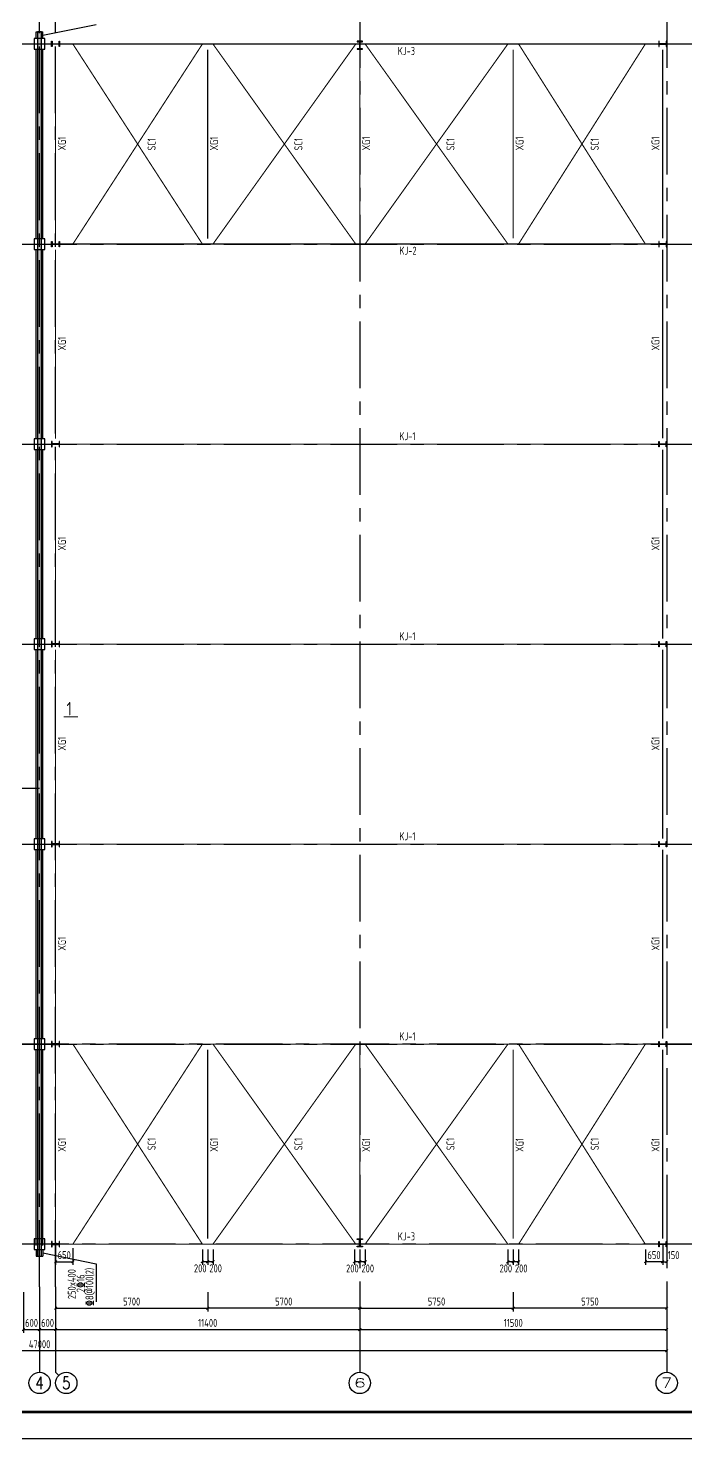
# Model space of a CAD drawing. Header units: millimetres. Extents: x 866309 to 879639, y 39442 to 44891.
# Drawn here: x 870673 to 870919, y 39449 to 39977 of the extents above; entities that cross this region are included whole.
import ezdxf
from ezdxf.enums import TextEntityAlignment as Align

# ---------------------------------------------------------------- set-up
doc = ezdxf.new("R2010")
doc.units = ezdxf.units.MM
doc.header["$LTSCALE"] = 1000
doc.header["$MEASUREMENT"] = 0
doc.linetypes.add('CENTER', pattern=[2, 1.25, -0.25, 0.25, -0.25])
doc.linetypes.add('DOTE', pattern=[2.42, 2, -0.2, 0.02, -0.2])
doc.layers.add('1', color=4, linetype='Continuous', lineweight=70)
for name, color, linetype in [('AXIS', 3, 'Continuous'), ('AXIS_TEXT', 7, 'Continuous'), ('DIM', 7, 'Continuous'), ('DOTE', 1, 'DOTE'), ('M_Prof', 2, 'Continuous'), ('PUB_DIM', 3, 'Continuous'), ('WINDOW', 4, 'Continuous'), ('层14', 2, 'Continuous'), ('支撑', 6, 'Continuous'), ('柱集中标注', 2, 'Continuous'), ('梁', 4, 'Continuous'), ('梁集中标注', 2, 'Continuous')]:
    doc.layers.add(name, color=color, linetype=linetype)
doc.styles.add('_TCH_AXIS', font='COMPLEX', dxfattribs={"bigfont": 'GBCBIG'})
doc.styles.add('COMPLEX', font='COMPLEX')
doc.styles.add('GBHZ', font='gbenor.shx', dxfattribs={"width": 0.9, "bigfont": 'gbcbig.shx'})
doc.dimstyles.new('Y100', dxfattribs={"dimscale": 0, "dimtxt": 3, "dimasz": 0.01, "dimexe": 1.2, "dimexo": 2, "dimgap": 1, "dimtad": 1, "dimdec": 0, "dimlfac": 100, "dimzin": 0, "dimdsep": 46, "dimtxsty": 'GBHZ', "dimblk": 'DX', "dimcen": 0.09, "dimdle": 1, "dimclrd": 7, "dimclre": 7, "dimclrt": 7, "dimadec": 0, "dimazin": 0, "dimtfac": 1, "dimtdec": 0, "dimtix": 1, "dimtmove": 2, "dimatfit": 3, "dimldrblk": 'DX', "dimfxl": 0, "dimtolj": 1, "dimtzin": 0, "dimarcsym": 0})

# ---------------------------------------------------------------- blocks, each defined once
blk = doc.blocks.new('_AXISO')
blk.add_circle((0, 0), 0.5)
at = {"layer": 'AXIS_TEXT', "style": 'COMPLEX', "width": 1.041667}
blk.add_attdef('A', text='', height=0.56, dxfattribs=at).set_placement((-0.25, -0.28), (0.25, -0.28), align=Align.FIT)
blk = doc.blocks.new('DX')
at = {"color": 0, "linetype": 'ByBlock', "const_width": 40}
blk.add_lwpolyline([(-54, -51), (46, 49)], dxfattribs=at)
blk = doc.blocks.new('*D1671')
at = {"layer": 'Defpoints', "color": 0, "transparency": 16777216}
for p in [(870671.33, 39505.59), (870677.33, 39505.59), (870677.33, 39489.59)]:
    blk.add_point(p, dxfattribs=at)
at = {"layer": 'dim', "color": 7, "lineweight": -2, "transparency": 16777216}
for p, q in [((870671.33, 39503.59), (870671.33, 39488.39)), ((870677.33, 39503.59), (870677.33, 39488.39)), ((870671.32, 39489.59), (870671.31, 39489.59)), ((870671.33, 39489.59), (870677.33, 39489.59)), ((870677.34, 39489.59), (870677.35, 39489.59))]:
    blk.add_line(p, q, dxfattribs=at)
at = {"layer": 'dim', "color": 7, "lineweight": -2, "transparency": 16777216, "xscale": 0.01, "yscale": 0.01, "zscale": 0.01}
blk.add_blockref('DX', (870671.33, 39489.59), dxfattribs=at)
at = {"layer": 'dim', "color": 7, "lineweight": -2, "transparency": 16777216, "xscale": 0.01, "yscale": 0.01, "zscale": 0.01, "rotation": 180}
blk.add_blockref('DX', (870677.33, 39489.59), dxfattribs=at)
at = {"layer": 'dim', "color": 7, "transparency": 16777216, "insert": (870674.33, 39492.09), "char_height": 3, "attachment_point": 5, "style": 'GBHZ'}
blk.add_mtext('\\A1;600', dxfattribs=at)
blk = doc.blocks.new('*D1672')
at = {"layer": 'Defpoints', "color": 0, "transparency": 16777216}
for p in [(870677.33, 39505.59), (870683.33, 39505.59), (870683.33, 39489.59)]:
    blk.add_point(p, dxfattribs=at)
at = {"layer": 'dim', "color": 7, "lineweight": -2, "transparency": 16777216}
for p, q in [((870677.33, 39503.59), (870677.33, 39488.39)), ((870683.33, 39503.59), (870683.33, 39488.39)), ((870677.32, 39489.59), (870677.31, 39489.59)), ((870677.33, 39489.59), (870683.33, 39489.59)), ((870683.34, 39489.59), (870683.35, 39489.59))]:
    blk.add_line(p, q, dxfattribs=at)
at = {"layer": 'dim', "color": 7, "lineweight": -2, "transparency": 16777216, "xscale": 0.01, "yscale": 0.01, "zscale": 0.01}
blk.add_blockref('DX', (870677.33, 39489.59), dxfattribs=at)
at = {"layer": 'dim', "color": 7, "lineweight": -2, "transparency": 16777216, "xscale": 0.01, "yscale": 0.01, "zscale": 0.01, "rotation": 180}
blk.add_blockref('DX', (870683.33, 39489.59), dxfattribs=at)
at = {"layer": 'dim', "color": 7, "transparency": 16777216, "insert": (870680.33, 39492.09), "char_height": 3, "attachment_point": 5, "style": 'GBHZ'}
blk.add_mtext('\\A1;600', dxfattribs=at)
blk = doc.blocks.new('*D1673')
at = {"layer": 'Defpoints', "color": 0, "transparency": 16777216}
for p in [(870683.33, 39505.59), (870797.33, 39505.59), (870797.33, 39489.59)]:
    blk.add_point(p, dxfattribs=at)
at = {"layer": 'dim', "color": 7, "lineweight": -2, "transparency": 16777216}
for p, q in [((870683.33, 39503.59), (870683.33, 39488.39)), ((870797.33, 39503.59), (870797.33, 39488.39)), ((870683.34, 39489.59), (870797.32, 39489.59))]:
    blk.add_line(p, q, dxfattribs=at)
at = {"layer": 'dim', "color": 7, "lineweight": -2, "transparency": 16777216, "xscale": 0.01, "yscale": 0.01, "zscale": 0.01, "rotation": 180}
blk.add_blockref('DX', (870683.33, 39489.59), dxfattribs=at)
at = {"layer": 'dim', "color": 7, "lineweight": -2, "transparency": 16777216, "xscale": 0.01, "yscale": 0.01, "zscale": 0.01}
blk.add_blockref('DX', (870797.33, 39489.59), dxfattribs=at)
at = {"layer": 'dim', "color": 7, "transparency": 16777216, "insert": (870740.33, 39492.09), "char_height": 3, "attachment_point": 5, "style": 'GBHZ'}
blk.add_mtext('\\A1;11400', dxfattribs=at)
blk = doc.blocks.new('*D1674')
at = {"layer": 'Defpoints', "color": 0, "transparency": 16777216}
for p in [(870797.33, 39505.59), (870912.33, 39505.59), (870912.33, 39489.59)]:
    blk.add_point(p, dxfattribs=at)
at = {"layer": 'dim', "color": 7, "lineweight": -2, "transparency": 16777216}
for p, q in [((870797.33, 39503.59), (870797.33, 39488.39)), ((870912.33, 39503.59), (870912.33, 39488.39)), ((870797.34, 39489.59), (870912.32, 39489.59))]:
    blk.add_line(p, q, dxfattribs=at)
at = {"layer": 'dim', "color": 7, "lineweight": -2, "transparency": 16777216, "xscale": 0.01, "yscale": 0.01, "zscale": 0.01, "rotation": 180}
blk.add_blockref('DX', (870797.33, 39489.59), dxfattribs=at)
at = {"layer": 'dim', "color": 7, "lineweight": -2, "transparency": 16777216, "xscale": 0.01, "yscale": 0.01, "zscale": 0.01}
blk.add_blockref('DX', (870912.33, 39489.59), dxfattribs=at)
at = {"layer": 'dim', "color": 7, "transparency": 16777216, "insert": (870854.83, 39492.09), "char_height": 3, "attachment_point": 5, "style": 'GBHZ'}
blk.add_mtext('\\A1;11500', dxfattribs=at)
blk = doc.blocks.new('*D1675')
at = {"layer": 'Defpoints', "color": 0, "transparency": 16777216}
for p in [(870442.33, 39505.59), (870912.33, 39505.59), (870442.33, 39481.59)]:
    blk.add_point(p, dxfattribs=at)
at = {"layer": 'dim', "color": 7, "lineweight": -2, "transparency": 16777216}
for p, q in [((870442.33, 39503.59), (870442.33, 39480.39)), ((870912.33, 39503.59), (870912.33, 39480.39)), ((870912.32, 39481.59), (870442.34, 39481.59))]:
    blk.add_line(p, q, dxfattribs=at)
at = {"layer": 'dim', "color": 7, "lineweight": -2, "transparency": 16777216, "xscale": 0.01, "yscale": 0.01, "zscale": 0.01, "rotation": 180}
blk.add_blockref('DX', (870442.33, 39481.59), dxfattribs=at)
at = {"layer": 'dim', "color": 7, "lineweight": -2, "transparency": 16777216, "xscale": 0.01, "yscale": 0.01, "zscale": 0.01}
blk.add_blockref('DX', (870912.33, 39481.59), dxfattribs=at)
at = {"layer": 'dim', "color": 7, "transparency": 16777216, "insert": (870677.33, 39484.09), "char_height": 3, "attachment_point": 5, "style": 'GBHZ'}
blk.add_mtext('\\A1;47000', dxfattribs=at)
blk = doc.blocks.new('*D1703')
at = {"layer": 'Defpoints', "color": 0, "transparency": 16777216}
for p in [(870910.83, 39523.68), (870904.33, 39521.59), (870904.33, 39514.99)]:
    blk.add_point(p, dxfattribs=at)
at = {"layer": 'M_Prof', "color": 7, "lineweight": -2, "transparency": 16777216}
for p, q in [((870904.33, 39519.59), (870904.33, 39513.79)), ((870910.83, 39521.68), (870910.83, 39513.79)), ((870910.82, 39514.99), (870904.34, 39514.99))]:
    blk.add_line(p, q, dxfattribs=at)
at = {"layer": 'M_Prof', "color": 7, "lineweight": -2, "transparency": 16777216, "xscale": 0.01, "yscale": 0.01, "zscale": 0.01, "rotation": 180}
blk.add_blockref('DX', (870904.33, 39514.99), dxfattribs=at)
at = {"layer": 'M_Prof', "color": 7, "lineweight": -2, "transparency": 16777216, "xscale": 0.01, "yscale": 0.01, "zscale": 0.01}
blk.add_blockref('DX', (870910.83, 39514.99), dxfattribs=at)
at = {"layer": 'M_Prof', "color": 7, "transparency": 16777216, "insert": (870907.58, 39517.49), "char_height": 3, "attachment_point": 5, "style": 'GBHZ'}
blk.add_mtext('\\A1;650', dxfattribs=at)
blk = doc.blocks.new('*D1704')
at = {"layer": 'Defpoints', "color": 0, "transparency": 16777216}
for p in [(870854.83, 39521.59), (870856.83, 39521.59), (870854.83, 39514.99)]:
    blk.add_point(p, dxfattribs=at)
at = {"layer": 'M_Prof', "color": 7, "lineweight": -2, "transparency": 16777216}
for p, q in [((870854.83, 39519.59), (870854.83, 39513.79)), ((870856.83, 39519.59), (870856.83, 39513.79)), ((870854.82, 39514.99), (870854.81, 39514.99)), ((870856.83, 39514.99), (870854.83, 39514.99)), ((870856.84, 39514.99), (870856.85, 39514.99))]:
    blk.add_line(p, q, dxfattribs=at)
at = {"layer": 'M_Prof', "color": 7, "lineweight": -2, "transparency": 16777216, "xscale": 0.01, "yscale": 0.01, "zscale": 0.01}
blk.add_blockref('DX', (870854.83, 39514.99), dxfattribs=at)
at = {"layer": 'M_Prof', "color": 7, "lineweight": -2, "transparency": 16777216, "xscale": 0.01, "yscale": 0.01, "zscale": 0.01, "rotation": 180}
blk.add_blockref('DX', (870856.83, 39514.99), dxfattribs=at)
at = {"layer": 'M_Prof', "color": 7, "transparency": 16777216, "insert": (870857.81, 39512.49), "char_height": 3, "attachment_point": 5, "style": 'GBHZ'}
blk.add_mtext('\\A1;200', dxfattribs=at)
blk = doc.blocks.new('*D1705')
at = {"layer": 'Defpoints', "color": 0, "transparency": 16777216}
for p in [(870852.83, 39521.59), (870854.83, 39521.59), (870852.83, 39514.99)]:
    blk.add_point(p, dxfattribs=at)
at = {"layer": 'M_Prof', "color": 7, "lineweight": -2, "transparency": 16777216}
for p, q in [((870852.83, 39519.59), (870852.83, 39513.79)), ((870854.83, 39519.59), (870854.83, 39513.79)), ((870852.82, 39514.99), (870852.81, 39514.99)), ((870854.83, 39514.99), (870852.83, 39514.99)), ((870854.84, 39514.99), (870854.85, 39514.99))]:
    blk.add_line(p, q, dxfattribs=at)
at = {"layer": 'M_Prof', "color": 7, "lineweight": -2, "transparency": 16777216, "xscale": 0.01, "yscale": 0.01, "zscale": 0.01}
blk.add_blockref('DX', (870852.83, 39514.99), dxfattribs=at)
at = {"layer": 'M_Prof', "color": 7, "lineweight": -2, "transparency": 16777216, "xscale": 0.01, "yscale": 0.01, "zscale": 0.01, "rotation": 180}
blk.add_blockref('DX', (870854.83, 39514.99), dxfattribs=at)
at = {"layer": 'M_Prof', "color": 7, "transparency": 16777216, "insert": (870852.04, 39512.49), "char_height": 3, "attachment_point": 5, "style": 'GBHZ'}
blk.add_mtext('\\A1;200', dxfattribs=at)
blk = doc.blocks.new('*D1706')
at = {"layer": 'Defpoints', "color": 0, "transparency": 16777216}
for p in [(870797.33, 39521.59), (870799.33, 39521.59), (870797.33, 39514.99)]:
    blk.add_point(p, dxfattribs=at)
at = {"layer": 'M_Prof', "color": 7, "lineweight": -2, "transparency": 16777216}
for p, q in [((870797.33, 39519.59), (870797.33, 39513.79)), ((870799.33, 39519.59), (870799.33, 39513.79)), ((870797.32, 39514.99), (870797.31, 39514.99)), ((870799.33, 39514.99), (870797.33, 39514.99)), ((870799.34, 39514.99), (870799.35, 39514.99))]:
    blk.add_line(p, q, dxfattribs=at)
at = {"layer": 'M_Prof', "color": 7, "lineweight": -2, "transparency": 16777216, "xscale": 0.01, "yscale": 0.01, "zscale": 0.01}
blk.add_blockref('DX', (870797.33, 39514.99), dxfattribs=at)
at = {"layer": 'M_Prof', "color": 7, "lineweight": -2, "transparency": 16777216, "xscale": 0.01, "yscale": 0.01, "zscale": 0.01, "rotation": 180}
blk.add_blockref('DX', (870799.33, 39514.99), dxfattribs=at)
at = {"layer": 'M_Prof', "color": 7, "transparency": 16777216, "insert": (870800.31, 39512.49), "char_height": 3, "attachment_point": 5, "style": 'GBHZ'}
blk.add_mtext('\\A1;200', dxfattribs=at)
blk = doc.blocks.new('*D1707')
at = {"layer": 'Defpoints', "color": 0, "transparency": 16777216}
for p in [(870795.33, 39521.59), (870797.33, 39521.59), (870795.33, 39514.99)]:
    blk.add_point(p, dxfattribs=at)
at = {"layer": 'M_Prof', "color": 7, "lineweight": -2, "transparency": 16777216}
for p, q in [((870795.33, 39519.59), (870795.33, 39513.79)), ((870797.33, 39519.59), (870797.33, 39513.79)), ((870795.32, 39514.99), (870795.31, 39514.99)), ((870797.33, 39514.99), (870795.33, 39514.99)), ((870797.34, 39514.99), (870797.35, 39514.99))]:
    blk.add_line(p, q, dxfattribs=at)
at = {"layer": 'M_Prof', "color": 7, "lineweight": -2, "transparency": 16777216, "xscale": 0.01, "yscale": 0.01, "zscale": 0.01}
blk.add_blockref('DX', (870795.33, 39514.99), dxfattribs=at)
at = {"layer": 'M_Prof', "color": 7, "lineweight": -2, "transparency": 16777216, "xscale": 0.01, "yscale": 0.01, "zscale": 0.01, "rotation": 180}
blk.add_blockref('DX', (870797.33, 39514.99), dxfattribs=at)
at = {"layer": 'M_Prof', "color": 7, "transparency": 16777216, "insert": (870794.54, 39512.49), "char_height": 3, "attachment_point": 5, "style": 'GBHZ'}
blk.add_mtext('\\A1;200', dxfattribs=at)
blk = doc.blocks.new('*D1708')
at = {"layer": 'Defpoints', "color": 0, "transparency": 16777216}
for p in [(870740.33, 39521.63), (870742.33, 39521.63), (870740.33, 39515.03)]:
    blk.add_point(p, dxfattribs=at)
at = {"layer": 'M_Prof', "color": 7, "lineweight": -2, "transparency": 16777216}
for p, q in [((870740.33, 39519.63), (870740.33, 39513.83)), ((870742.33, 39519.63), (870742.33, 39513.83)), ((870740.32, 39515.03), (870740.31, 39515.03)), ((870742.33, 39515.03), (870740.33, 39515.03)), ((870742.34, 39515.03), (870742.35, 39515.03))]:
    blk.add_line(p, q, dxfattribs=at)
at = {"layer": 'M_Prof', "color": 7, "lineweight": -2, "transparency": 16777216, "xscale": 0.01, "yscale": 0.01, "zscale": 0.01}
blk.add_blockref('DX', (870740.33, 39515.03), dxfattribs=at)
at = {"layer": 'M_Prof', "color": 7, "lineweight": -2, "transparency": 16777216, "xscale": 0.01, "yscale": 0.01, "zscale": 0.01, "rotation": 180}
blk.add_blockref('DX', (870742.33, 39515.03), dxfattribs=at)
at = {"layer": 'M_Prof', "color": 7, "transparency": 16777216, "insert": (870743.31, 39512.53), "char_height": 3, "attachment_point": 5, "style": 'GBHZ'}
blk.add_mtext('\\A1;200', dxfattribs=at)
blk = doc.blocks.new('*D1709')
at = {"layer": 'Defpoints', "color": 0, "transparency": 16777216}
for p in [(870738.33, 39521.63), (870740.33, 39521.63), (870738.33, 39515.03)]:
    blk.add_point(p, dxfattribs=at)
at = {"layer": 'M_Prof', "color": 7, "lineweight": -2, "transparency": 16777216}
for p, q in [((870738.33, 39519.63), (870738.33, 39513.83)), ((870740.33, 39519.63), (870740.33, 39513.83)), ((870738.32, 39515.03), (870738.31, 39515.03)), ((870740.33, 39515.03), (870738.33, 39515.03)), ((870740.34, 39515.03), (870740.35, 39515.03))]:
    blk.add_line(p, q, dxfattribs=at)
at = {"layer": 'M_Prof', "color": 7, "lineweight": -2, "transparency": 16777216, "xscale": 0.01, "yscale": 0.01, "zscale": 0.01}
blk.add_blockref('DX', (870738.33, 39515.03), dxfattribs=at)
at = {"layer": 'M_Prof', "color": 7, "lineweight": -2, "transparency": 16777216, "xscale": 0.01, "yscale": 0.01, "zscale": 0.01, "rotation": 180}
blk.add_blockref('DX', (870740.33, 39515.03), dxfattribs=at)
at = {"layer": 'M_Prof', "color": 7, "transparency": 16777216, "insert": (870737.54, 39512.53), "char_height": 3, "attachment_point": 5, "style": 'GBHZ'}
blk.add_mtext('\\A1;200', dxfattribs=at)
blk = doc.blocks.new('*D1710')
at = {"layer": 'Defpoints', "color": 0, "transparency": 16777216}
for p in [(870683.33, 39524.16), (870689.83, 39522.07), (870689.83, 39514.99)]:
    blk.add_point(p, dxfattribs=at)
at = {"layer": 'M_Prof', "color": 7, "lineweight": -2, "transparency": 16777216}
for p, q in [((870683.33, 39522.16), (870683.33, 39513.79)), ((870689.83, 39520.07), (870689.83, 39513.79)), ((870683.34, 39514.99), (870689.82, 39514.99))]:
    blk.add_line(p, q, dxfattribs=at)
at = {"layer": 'M_Prof', "color": 7, "lineweight": -2, "transparency": 16777216, "xscale": 0.01, "yscale": 0.01, "zscale": 0.01, "rotation": 180}
blk.add_blockref('DX', (870683.33, 39514.99), dxfattribs=at)
at = {"layer": 'M_Prof', "color": 7, "lineweight": -2, "transparency": 16777216, "xscale": 0.01, "yscale": 0.01, "zscale": 0.01}
blk.add_blockref('DX', (870689.83, 39514.99), dxfattribs=at)
at = {"layer": 'M_Prof', "color": 7, "transparency": 16777216, "insert": (870686.58, 39517.49), "char_height": 3, "attachment_point": 5, "style": 'GBHZ'}
blk.add_mtext('\\A1;650', dxfattribs=at)
blk = doc.blocks.new('*D1711')
at = {"layer": 'Defpoints', "color": 0, "transparency": 16777216}
for p in [(870854.83, 39505.59), (870912.33, 39505.59), (870854.83, 39497.59)]:
    blk.add_point(p, dxfattribs=at)
at = {"layer": 'dim', "color": 7, "lineweight": -2, "transparency": 16777216}
for p, q in [((870854.83, 39503.59), (870854.83, 39496.39)), ((870912.33, 39503.59), (870912.33, 39496.39)), ((870912.32, 39497.59), (870854.84, 39497.59))]:
    blk.add_line(p, q, dxfattribs=at)
at = {"layer": 'dim', "color": 7, "lineweight": -2, "transparency": 16777216, "xscale": 0.01, "yscale": 0.01, "zscale": 0.01, "rotation": 180}
blk.add_blockref('DX', (870854.83, 39497.59), dxfattribs=at)
at = {"layer": 'dim', "color": 7, "lineweight": -2, "transparency": 16777216, "xscale": 0.01, "yscale": 0.01, "zscale": 0.01}
blk.add_blockref('DX', (870912.33, 39497.59), dxfattribs=at)
at = {"layer": 'dim', "color": 7, "transparency": 16777216, "insert": (870883.58, 39500.09), "char_height": 3, "attachment_point": 5, "style": 'GBHZ'}
blk.add_mtext('\\A1;5750', dxfattribs=at)
blk = doc.blocks.new('*D1712')
at = {"layer": 'Defpoints', "color": 0, "transparency": 16777216}
for p in [(870797.33, 39505.59), (870854.83, 39505.59), (870854.83, 39497.59)]:
    blk.add_point(p, dxfattribs=at)
at = {"layer": 'dim', "color": 7, "lineweight": -2, "transparency": 16777216}
for p, q in [((870797.33, 39503.59), (870797.33, 39496.39)), ((870854.83, 39503.59), (870854.83, 39496.39)), ((870797.34, 39497.59), (870854.82, 39497.59))]:
    blk.add_line(p, q, dxfattribs=at)
at = {"layer": 'dim', "color": 7, "lineweight": -2, "transparency": 16777216, "xscale": 0.01, "yscale": 0.01, "zscale": 0.01, "rotation": 180}
blk.add_blockref('DX', (870797.33, 39497.59), dxfattribs=at)
at = {"layer": 'dim', "color": 7, "lineweight": -2, "transparency": 16777216, "xscale": 0.01, "yscale": 0.01, "zscale": 0.01}
blk.add_blockref('DX', (870854.83, 39497.59), dxfattribs=at)
at = {"layer": 'dim', "color": 7, "transparency": 16777216, "insert": (870826.08, 39500.09), "char_height": 3, "attachment_point": 5, "style": 'GBHZ'}
blk.add_mtext('\\A1;5750', dxfattribs=at)
blk = doc.blocks.new('*D1713')
at = {"layer": 'Defpoints', "color": 0, "transparency": 16777216}
for p in [(870740.33, 39505.59), (870797.33, 39505.59), (870740.33, 39497.59)]:
    blk.add_point(p, dxfattribs=at)
at = {"layer": 'dim', "color": 7, "lineweight": -2, "transparency": 16777216}
for p, q in [((870740.33, 39503.59), (870740.33, 39496.39)), ((870797.33, 39503.59), (870797.33, 39496.39)), ((870797.32, 39497.59), (870740.34, 39497.59))]:
    blk.add_line(p, q, dxfattribs=at)
at = {"layer": 'dim', "color": 7, "lineweight": -2, "transparency": 16777216, "xscale": 0.01, "yscale": 0.01, "zscale": 0.01, "rotation": 180}
blk.add_blockref('DX', (870740.33, 39497.59), dxfattribs=at)
at = {"layer": 'dim', "color": 7, "lineweight": -2, "transparency": 16777216, "xscale": 0.01, "yscale": 0.01, "zscale": 0.01}
blk.add_blockref('DX', (870797.33, 39497.59), dxfattribs=at)
at = {"layer": 'dim', "color": 7, "transparency": 16777216, "insert": (870768.83, 39500.09), "char_height": 3, "attachment_point": 5, "style": 'GBHZ'}
blk.add_mtext('\\A1;5700', dxfattribs=at)
blk = doc.blocks.new('*D1714')
at = {"layer": 'Defpoints', "color": 0, "transparency": 16777216}
for p in [(870683.33, 39505.59), (870740.33, 39505.59), (870740.33, 39497.59)]:
    blk.add_point(p, dxfattribs=at)
at = {"layer": 'dim', "color": 7, "lineweight": -2, "transparency": 16777216}
for p, q in [((870683.33, 39503.59), (870683.33, 39496.39)), ((870740.33, 39503.59), (870740.33, 39496.39)), ((870683.34, 39497.59), (870740.32, 39497.59))]:
    blk.add_line(p, q, dxfattribs=at)
at = {"layer": 'dim', "color": 7, "lineweight": -2, "transparency": 16777216, "xscale": 0.01, "yscale": 0.01, "zscale": 0.01, "rotation": 180}
blk.add_blockref('DX', (870683.33, 39497.59), dxfattribs=at)
at = {"layer": 'dim', "color": 7, "lineweight": -2, "transparency": 16777216, "xscale": 0.01, "yscale": 0.01, "zscale": 0.01}
blk.add_blockref('DX', (870740.33, 39497.59), dxfattribs=at)
at = {"layer": 'dim', "color": 7, "transparency": 16777216, "insert": (870711.83, 39500.09), "char_height": 3, "attachment_point": 5, "style": 'GBHZ'}
blk.add_mtext('\\A1;5700', dxfattribs=at)
blk = doc.blocks.new('*D1715')
at = {"layer": 'Defpoints', "color": 0, "transparency": 16777216}
for p in [(870910.83, 39523.68), (870912.33, 39523.19), (870912.33, 39514.99)]:
    blk.add_point(p, dxfattribs=at)
at = {"layer": 'M_Prof', "color": 7, "lineweight": -2, "transparency": 16777216}
for p, q in [((870910.83, 39521.68), (870910.83, 39513.79)), ((870912.33, 39521.19), (870912.33, 39513.79)), ((870910.82, 39514.99), (870910.81, 39514.99)), ((870910.83, 39514.99), (870912.33, 39514.99)), ((870912.34, 39514.99), (870912.35, 39514.99))]:
    blk.add_line(p, q, dxfattribs=at)
at = {"layer": 'M_Prof', "color": 7, "lineweight": -2, "transparency": 16777216, "xscale": 0.01, "yscale": 0.01, "zscale": 0.01}
blk.add_blockref('DX', (870910.83, 39514.99), dxfattribs=at)
at = {"layer": 'M_Prof', "color": 7, "lineweight": -2, "transparency": 16777216, "xscale": 0.01, "yscale": 0.01, "zscale": 0.01, "rotation": 180}
blk.add_blockref('DX', (870912.33, 39514.99), dxfattribs=at)
at = {"layer": 'M_Prof', "color": 7, "transparency": 16777216, "insert": (870914.91, 39517.49), "char_height": 3, "attachment_point": 5, "style": 'GBHZ'}
blk.add_mtext('\\A1;150', dxfattribs=at)

msp = doc.modelspace()

# ---------------------------------------------------------------- hatches: boundary and pattern name
at = {"layer": 'WINDOW'}
h = msp.add_hatch(dxfattribs=at)
h.set_pattern_fill('DOTS', color=256, scale=10)
h.paths.add_polyline_path([(870676.725, 39517.086), (870678.225, 39517.086), (870678.225, 39976.086), (870676.725, 39976.086)])

# ---------------------------------------------------------------- linework, layer by layer
msp.add_line((871188.048, 39448.627), (870347.048, 39448.627))
at = {"color": 0, "const_width": 1}
msp.add_lwpolyline([(871178.048, 39458.627), (870372.048, 39458.627), (870372.048, 40032.627), (871178.048, 40032.627)], close=True, dxfattribs=at)
for points in [[(870679.325, 39973.586), (870675.325, 39973.586), (870675.325, 39969.586), (870679.325, 39969.586)], [(870679.325, 39898.586), (870675.325, 39898.586), (870675.325, 39894.586), (870679.325, 39894.586)], [(870679.325, 39823.586), (870675.325, 39823.586), (870675.325, 39819.586), (870679.325, 39819.586)], [(870679.325, 39748.586), (870675.325, 39748.586), (870675.325, 39744.586), (870679.325, 39744.586)], [(870679.325, 39673.586), (870675.325, 39673.586), (870675.325, 39669.586), (870679.325, 39669.586)], [(870679.325, 39598.586), (870675.325, 39598.586), (870675.325, 39594.586), (870679.325, 39594.586)], [(870679.325, 39523.586), (870675.325, 39523.586), (870675.325, 39519.586), (870679.325, 39519.586)]]:
    msp.add_lwpolyline(points, close=True)
at = {"layer": '1', "color": 2, "const_width": 0.48}
msp.add_lwpolyline([(870686.397, 39719.317), (870691.68, 39719.317)], dxfattribs=at)
at = {"layer": 'AXIS', "color": 0}
for p, q in [((870677.325, 39505.586), (870677.325, 39473.586)), ((870683.325, 39505.586), (870683.325, 39473.586)), ((870797.325, 39505.586), (870797.325, 39473.586)), ((870912.325, 39505.586), (870912.325, 39473.586)), ((870684.497, 39472.414), (870683.325, 39473.586))]:
    msp.add_line(p, q, dxfattribs=at)
at = {"layer": 'DOTE', "linetype": 'CENTER', "ltscale": 0.02}
for p, q in [((870677.325, 39505.586), (870677.325, 39987.586)), ((870683.325, 39505.586), (870683.325, 39987.586)), ((870797.325, 39987.586), (870797.325, 39505.586)), ((870912.325, 39987.586), (870912.325, 39505.586)), ((870426.325, 39971.586), (870928.325, 39971.586)), ((870426.325, 39896.586), (870928.325, 39896.586)), ((870426.325, 39821.586), (870928.325, 39821.586)), ((870426.325, 39746.586), (870928.325, 39746.586)), ((870426.325, 39671.586), (870928.325, 39671.586)), ((870426.325, 39596.586), (870928.325, 39596.586)), ((870928.325, 39596.586), (870426.325, 39596.586)), ((870928.325, 39521.586), (870426.325, 39521.586))]:
    msp.add_line(p, q, dxfattribs=at)
at = {"layer": 'M_Prof'}
for points in [[(870681.825, 39970.586), (870681.825, 39972.586), (870682.025, 39972.586), (870682.025, 39971.676), (870684.625, 39971.676), (870684.625, 39972.586), (870684.825, 39972.586), (870684.825, 39970.586), (870684.625, 39970.586), (870684.625, 39971.496), (870682.025, 39971.496), (870682.025, 39970.586)], [(870798.325, 39972.586), (870796.325, 39972.586), (870796.325, 39972.386), (870797.235, 39972.386), (870797.235, 39969.786), (870796.325, 39969.786), (870796.325, 39969.586), (870798.325, 39969.586), (870798.325, 39969.786), (870797.415, 39969.786), (870797.415, 39972.386), (870798.325, 39972.386)], [(870912.325, 39970.586), (870912.325, 39972.586), (870912.125, 39972.586), (870912.125, 39971.676), (870909.525, 39971.676), (870909.525, 39972.586), (870909.325, 39972.586), (870909.325, 39970.586), (870909.525, 39970.586), (870909.525, 39971.496), (870912.125, 39971.496), (870912.125, 39970.586)], [(870681.825, 39895.586), (870681.825, 39897.586), (870682.025, 39897.586), (870682.025, 39896.676), (870684.625, 39896.676), (870684.625, 39897.586), (870684.825, 39897.586), (870684.825, 39895.586), (870684.625, 39895.586), (870684.625, 39896.496), (870682.025, 39896.496), (870682.025, 39895.586)], [(870912.325, 39895.586), (870912.325, 39897.586), (870912.125, 39897.586), (870912.125, 39896.676), (870909.525, 39896.676), (870909.525, 39897.586), (870909.325, 39897.586), (870909.325, 39895.586), (870909.525, 39895.586), (870909.525, 39896.496), (870912.125, 39896.496), (870912.125, 39895.586)], [(870681.825, 39822.586), (870681.825, 39820.586), (870682.025, 39820.586), (870682.025, 39821.496), (870684.625, 39821.496), (870684.625, 39820.586), (870684.825, 39820.586), (870684.825, 39822.586), (870684.625, 39822.586), (870684.625, 39821.676), (870682.025, 39821.676), (870682.025, 39822.586)], [(870912.325, 39822.586), (870912.325, 39820.586), (870912.125, 39820.586), (870912.125, 39821.496), (870909.525, 39821.496), (870909.525, 39820.586), (870909.325, 39820.586), (870909.325, 39822.586), (870909.525, 39822.586), (870909.525, 39821.676), (870912.125, 39821.676), (870912.125, 39822.586)], [(870681.825, 39747.586), (870681.825, 39745.586), (870682.025, 39745.586), (870682.025, 39746.496), (870684.625, 39746.496), (870684.625, 39745.586), (870684.825, 39745.586), (870684.825, 39747.586), (870684.625, 39747.586), (870684.625, 39746.676), (870682.025, 39746.676), (870682.025, 39747.586)], [(870912.325, 39747.586), (870912.325, 39745.586), (870912.125, 39745.586), (870912.125, 39746.496), (870909.525, 39746.496), (870909.525, 39745.586), (870909.325, 39745.586), (870909.325, 39747.586), (870909.525, 39747.586), (870909.525, 39746.676), (870912.125, 39746.676), (870912.125, 39747.586)], [(870681.825, 39672.586), (870681.825, 39670.586), (870682.025, 39670.586), (870682.025, 39671.496), (870684.625, 39671.496), (870684.625, 39670.586), (870684.825, 39670.586), (870684.825, 39672.586), (870684.625, 39672.586), (870684.625, 39671.676), (870682.025, 39671.676), (870682.025, 39672.586)], [(870912.325, 39672.586), (870912.325, 39670.586), (870912.125, 39670.586), (870912.125, 39671.496), (870909.525, 39671.496), (870909.525, 39670.586), (870909.325, 39670.586), (870909.325, 39672.586), (870909.525, 39672.586), (870909.525, 39671.676), (870912.125, 39671.676), (870912.125, 39672.586)], [(870681.825, 39597.586), (870681.825, 39595.586), (870682.025, 39595.586), (870682.025, 39596.496), (870684.625, 39596.496), (870684.625, 39595.586), (870684.825, 39595.586), (870684.825, 39597.586), (870684.625, 39597.586), (870684.625, 39596.676), (870682.025, 39596.676), (870682.025, 39597.586)], [(870912.325, 39597.586), (870912.325, 39595.586), (870912.125, 39595.586), (870912.125, 39596.496), (870909.525, 39596.496), (870909.525, 39595.586), (870909.325, 39595.586), (870909.325, 39597.586), (870909.525, 39597.586), (870909.525, 39596.676), (870912.125, 39596.676), (870912.125, 39597.586)], [(870681.825, 39522.586), (870681.825, 39520.586), (870682.025, 39520.586), (870682.025, 39521.496), (870684.625, 39521.496), (870684.625, 39520.586), (870684.825, 39520.586), (870684.825, 39522.586), (870684.625, 39522.586), (870684.625, 39521.676), (870682.025, 39521.676), (870682.025, 39522.586)], [(870798.325, 39520.586), (870796.325, 39520.586), (870796.325, 39520.786), (870797.235, 39520.786), (870797.235, 39523.386), (870796.325, 39523.386), (870796.325, 39523.586), (870798.325, 39523.586), (870798.325, 39523.386), (870797.415, 39523.386), (870797.415, 39520.786), (870798.325, 39520.786)], [(870912.325, 39522.586), (870912.325, 39520.586), (870912.125, 39520.586), (870912.125, 39521.496), (870909.525, 39521.496), (870909.525, 39520.586), (870909.325, 39520.586), (870909.325, 39522.586), (870909.525, 39522.586), (870909.525, 39521.676), (870912.125, 39521.676), (870912.125, 39522.586)]]:
    msp.add_lwpolyline(points, close=True, dxfattribs=at)
at = {"layer": 'WINDOW'}
msp.add_lwpolyline([(870676.575, 39517.086), (870678.075, 39517.086), (870678.075, 39976.086), (870676.575, 39976.086)], close=True, dxfattribs=at)
at = {"layer": '层14'}
for p, q in [((870678.575, 39974.836), (870698.482, 39978.902)), ((870676.075, 39976.086), (870678.575, 39976.086)), ((870676.075, 39517.086), (870678.575, 39517.086)), ((870678.575, 39518.336), (870698.482, 39514.269)), ((870698.482, 39514.269), (870698.482, 39500.003))]:
    msp.add_line(p, q, dxfattribs=at)
at = {"layer": '支撑', "color": 6, "linetype": 'ByBlock', "const_width": 0.4}
for points in [[(870795.825, 39971.586), (870742.325, 39896.586)], [(870852.825, 39896.586), (870799.325, 39971.586)], [(870799.325, 39896.586), (870852.825, 39971.586)], [(870856.825, 39896.586), (870904.325, 39971.586)], [(870904.325, 39896.586), (870856.825, 39971.586)], [(870683.325, 39898.63), (870683.325, 39969.45)], [(870689.825, 39896.586), (870738.325, 39971.54)], [(870689.825, 39971.54), (870738.325, 39896.586)], [(870740.325, 39898.63), (870740.325, 39969.45)], [(870795.825, 39896.54), (870742.325, 39971.54)], [(870797.325, 39898.676), (870797.325, 39969.496)], [(870854.825, 39898.676), (870854.825, 39969.496)], [(870910.825, 39898.676), (870910.825, 39969.496)], [(870683.325, 39823.63), (870683.325, 39894.45)], [(870910.825, 39823.676), (870910.825, 39894.496)], [(870683.325, 39748.63), (870683.325, 39819.45)], [(870910.825, 39748.676), (870910.825, 39819.496)], [(870683.325, 39673.63), (870683.325, 39744.45)], [(870910.825, 39673.676), (870910.825, 39744.496)], [(870683.325, 39598.63), (870683.325, 39669.45)], [(870910.825, 39598.676), (870910.825, 39669.496)], [(870689.825, 39596.586), (870738.325, 39521.631)], [(870689.825, 39521.631), (870738.325, 39596.586)], [(870795.825, 39596.631), (870742.325, 39521.631)], [(870795.825, 39521.586), (870742.325, 39596.586)], [(870852.825, 39596.586), (870799.325, 39521.586)], [(870799.325, 39596.586), (870852.825, 39521.586)], [(870856.825, 39596.586), (870904.325, 39521.586)], [(870904.325, 39596.586), (870856.825, 39521.586)], [(870683.325, 39594.541), (870683.325, 39523.721)], [(870740.325, 39594.541), (870740.325, 39523.721)], [(870797.325, 39594.496), (870797.325, 39523.676)], [(870854.825, 39594.496), (870854.825, 39523.676)], [(870910.825, 39594.496), (870910.825, 39523.676)]]:
    msp.add_lwpolyline(points, dxfattribs=at)
at = {"layer": '梁'}
for p, q in [((870676.075, 39973.586), (870676.075, 39976.086)), ((870678.575, 39973.586), (870678.575, 39976.086)), ((870676.075, 39898.586), (870676.075, 39969.586)), ((870678.575, 39898.586), (870678.575, 39969.586)), ((870676.075, 39823.586), (870676.075, 39894.586)), ((870678.575, 39823.586), (870678.575, 39894.586)), ((870676.075, 39748.586), (870676.075, 39819.586)), ((870678.575, 39748.586), (870678.575, 39819.586)), ((870676.075, 39673.586), (870676.075, 39744.586)), ((870678.575, 39673.586), (870678.575, 39744.586)), ((870676.075, 39598.586), (870676.075, 39669.586)), ((870678.575, 39598.586), (870678.575, 39669.586)), ((870676.075, 39521.086), (870676.075, 39594.586)), ((870678.575, 39521.086), (870678.575, 39594.586)), ((870676.075, 39519.586), (870676.075, 39517.086)), ((870678.575, 39519.586), (870678.575, 39517.086))]:
    msp.add_line(p, q, dxfattribs=at)
at = {"layer": '梁', "color": 3, "ltscale": 0.05, "const_width": 0.4}
for points in [[(870909.325, 39971.586), (870684.825, 39971.586)], [(870909.325, 39896.586), (870684.825, 39896.586)], [(870909.325, 39821.586), (870684.825, 39821.586)], [(870909.325, 39746.586), (870684.825, 39746.586)], [(870909.325, 39671.586), (870684.825, 39671.586)], [(870909.325, 39596.586), (870684.825, 39596.586)], [(870909.325, 39521.586), (870684.825, 39521.586)]]:
    msp.add_lwpolyline(points, dxfattribs=at)
at = {"layer": '梁集中标注'}
msp.add_line((870677.325, 39692.378), (870645.482, 39692.378), dxfattribs=at)

# ---------------------------------------------------------------- block references
at = {"layer": 'AXIS', "color": 0}
ref = msp.add_blockref('_AXISO', (870677.325, 39469.586), dxfattribs=dict(at, xscale=8, yscale=8, zscale=8))
ref.add_attrib('A', '4', dxfattribs={"layer": 'AXIS_TEXT', "color": 0, "height": 4.659, "style": '_TCH_AXIS', "width": 0.875}).set_placement((870675.772, 39467.256), (870678.879, 39467.256), align=Align.FIT)
ref = msp.add_blockref('_AXISO', (870687.325, 39469.586), dxfattribs=dict(at, xscale=8, yscale=8, zscale=8))
ref.add_attrib('A', '5', dxfattribs={"layer": 'AXIS_TEXT', "color": 0, "height": 4.659, "style": '_TCH_AXIS'}).set_placement((870685.772, 39467.256), (870688.879, 39467.256), align=Align.FIT)
ref = msp.add_blockref('_AXISO', (870797.325, 39469.586), dxfattribs=dict(at, xscale=8, yscale=8, zscale=8))
ref.add_attrib('A', '6', dxfattribs={"layer": 'AXIS_TEXT', "color": 0, "height": 3.284, "style": '_TCH_AXIS', "width": 2.071429}).set_placement((870795.058, 39467.944), (870799.593, 39467.944), align=Align.FIT)
ref = msp.add_blockref('_AXISO', (870912.325, 39469.586), dxfattribs=dict(at, xscale=8, yscale=8, zscale=8))
ref.add_attrib('A', '7', dxfattribs={"layer": 'AXIS_TEXT', "color": 0, "height": 3.688, "style": '_TCH_AXIS', "width": 1.714286}).set_placement((870910.218, 39467.742), (870914.433, 39467.742), align=Align.FIT)

# ---------------------------------------------------------------- texts
at = {"layer": 'PUB_DIM', "style": 'GBHZ', "width": 0.9}
msp.add_text('1', height=5, dxfattribs=at).set_placement((870687.48, 39719.855))
at = {"layer": '柱集中标注', "style": 'GBHZ', "width": 0.9}
for s, p in [('KJ-3', (870811.558, 39967.452)), ('KJ-2', (870812.182, 39892.586)), ('KJ-1', (870812.182, 39823.03)), ('KJ-1', (870812.182, 39748.03)), ('KJ-1', (870812.182, 39673.03)), ('KJ-1', (870812.182, 39598.03)), ('KJ-3', (870811.558, 39523.03))]:
    msp.add_text(s, height=3, dxfattribs=at).set_placement(p)
for s, p in [('XG1', (870687.182, 39931.64)), ('SC1', (870720.811, 39931.641)), ('XG1', (870744.182, 39931.64)), ('SC1', (870775.811, 39931.664)), ('XG1', (870801.182, 39931.685)), ('SC1', (870832.811, 39931.664)), ('XG1', (870858.682, 39931.685)), ('SC1', (870886.864, 39931.664)), ('XG1', (870909.636, 39931.685)), ('XG1', (870687.182, 39856.64)), ('XG1', (870909.636, 39856.685)), ('XG1', (870687.182, 39781.64)), ('XG1', (870909.636, 39781.685)), ('XG1', (870687.182, 39706.64)), ('XG1', (870909.636, 39706.685)), ('XG1', (870687.182, 39631.64)), ('XG1', (870909.636, 39631.685)), ('XG1', (870687.182, 39556.252)), ('SC1', (870720.811, 39556.825)), ('XG1', (870744.182, 39556.252)), ('SC1', (870775.811, 39556.803)), ('XG1', (870801.182, 39556.207)), ('SC1', (870832.811, 39556.803)), ('XG1', (870858.682, 39556.207)), ('SC1', (870886.864, 39556.803)), ('XG1', (870909.636, 39556.207))]:
    msp.add_text(s, height=3, rotation=90, dxfattribs=at).set_placement(p)
at = {"layer": '梁集中标注', "style": 'GBHZ', "width": 0.9}
for s, p in [('250x400', (870690.899, 39500.989)), ('%%1328@100(2)', (870697.524, 39498.357)), ('2%%13216', (870694.193, 39503.567))]:
    msp.add_text(s, height=3, rotation=90, dxfattribs=at).set_placement(p)

# ---------------------------------------------------------------- dimensions: what is measured, and where the dimension line sits
at = {"layer": 'dim'}
for base, p1, p2, picture, middle in [((870442.325, 39481.586), (870912.325, 39505.586), (870442.325, 39505.586), '*D1675', (870677.325, 39484.086)), ((870677.325, 39489.586), (870671.325, 39505.586), (870677.325, 39505.586), '*D1671', (870674.325, 39492.086)), ((870683.325, 39489.586), (870677.325, 39505.586), (870683.325, 39505.586), '*D1672', (870680.325, 39492.086)), ((870797.325, 39489.586), (870683.325, 39505.586), (870797.325, 39505.586), '*D1673', (870740.325, 39492.086)), ((870912.325, 39489.586), (870797.325, 39505.586), (870912.325, 39505.586), '*D1674', (870854.825, 39492.086))]:
    dim = msp.add_linear_dim(base=base, p1=p1, p2=p2, dimstyle='Y100', override={"dimscale": 1}, dxfattribs=at)
    dim.commit()
    dim.dimension.update_dxf_attribs({"geometry": picture, "text_midpoint": middle})
for base, p1, p2, angle, picture, middle in [((870740.325, 39497.586), (870683.325, 39505.586), (870740.325, 39505.586), 0, '*D1714', (870711.825, 39500.086)), ((870740.325, 39497.586), (870797.325, 39505.586), (870740.325, 39505.586), 180, '*D1713', (870768.825, 39500.086)), ((870854.825, 39497.586), (870797.325, 39505.586), (870854.825, 39505.586), 0, '*D1712', (870826.075, 39500.086)), ((870854.825, 39497.586), (870912.325, 39505.586), (870854.825, 39505.586), 180, '*D1711', (870883.575, 39500.086))]:
    dim = msp.add_linear_dim(base=base, p1=p1, p2=p2, angle=angle, dimstyle='Y100', override={"dimscale": 1}, dxfattribs=at)
    dim.commit()
    dim.dimension.update_dxf_attribs({"geometry": picture, "text_midpoint": middle})
at = {"layer": 'M_Prof'}
for base, p1, p2, angle, picture, middle in [((870689.825, 39514.989), (870683.325, 39524.158), (870689.825, 39522.068), 0, '*D1710', (870686.575, 39517.489)), ((870904.325, 39514.989), (870910.825, 39523.676), (870904.325, 39521.586), 180, '*D1703', (870907.575, 39517.489))]:
    dim = msp.add_linear_dim(base=base, p1=p1, p2=p2, angle=angle, dimstyle='Y100', override={"dimscale": 1, "dimfxl": 2}, dxfattribs=at)
    dim.commit()
    dim.dimension.update_dxf_attribs({"geometry": picture, "text_midpoint": middle})
for base, p1, p2, angle, picture, middle in [((870912.325, 39514.989), (870910.825, 39523.676), (870912.325, 39523.194), 0, '*D1715', (870914.913, 39517.489)), ((870738.325, 39515.034), (870740.325, 39521.631), (870738.325, 39521.631), 180, '*D1709', (870737.54, 39512.534)), ((870740.325, 39515.034), (870742.325, 39521.631), (870740.325, 39521.631), 180, '*D1708', (870743.307, 39512.534)), ((870795.325, 39514.989), (870797.325, 39521.586), (870795.325, 39521.586), 180, '*D1707', (870794.54, 39512.489)), ((870797.325, 39514.989), (870799.325, 39521.586), (870797.325, 39521.586), 180, '*D1706', (870800.307, 39512.489)), ((870852.825, 39514.989), (870854.825, 39521.586), (870852.825, 39521.586), 180, '*D1705', (870852.04, 39512.489)), ((870854.825, 39514.989), (870856.825, 39521.586), (870854.825, 39521.586), 180, '*D1704', (870857.807, 39512.489))]:
    dim = msp.add_linear_dim(base=base, p1=p1, p2=p2, angle=angle, dimstyle='Y100', override={"dimscale": 1, "dimfxl": 2}, dxfattribs=at)
    dim.commit()
    dim.dimension.update_dxf_attribs({"geometry": picture, "text_midpoint": middle, "dimtype": 160})

doc.saveas('drawing.dxf')
